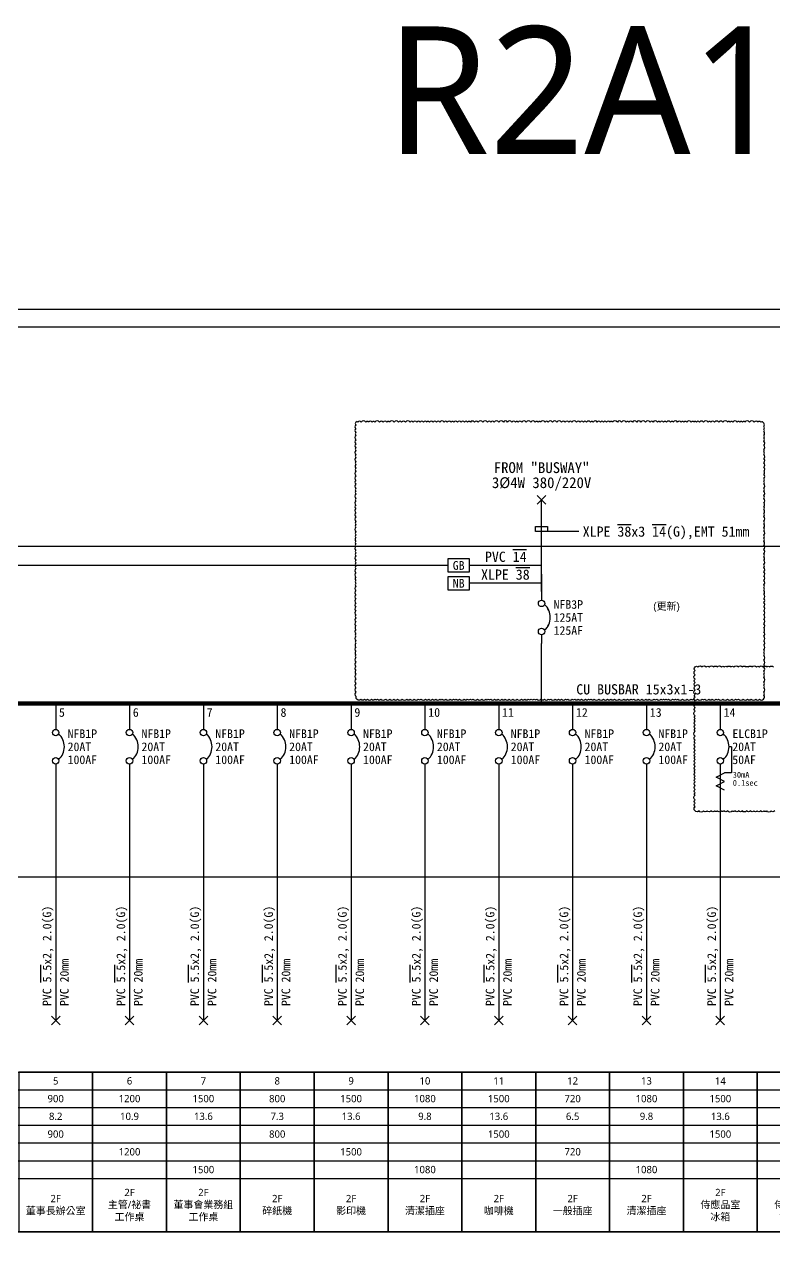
# Model space of a CAD drawing. Header units: millimetres. Extents: x 2201 to 372602, y -460 to 64535.
# Drawn here: x 147138 to 167670, y 30808 to 64535 of the extents above; entities that cross this region are included whole.
import ezdxf
from ezdxf.enums import TextEntityAlignment as Align

# ---------------------------------------------------------------- set-up
doc = ezdxf.new("R2010")
doc.units = ezdxf.units.MM
doc.set_wipeout_variables(frame=1)
doc.linetypes.add('CAD TEMPLATE [橫]$0$CENTER', pattern=[2, 1.25, -0.25, 0.25, -0.25])
doc.layers.get('Defpoints').update_dxf_attribs({"color": 9})
for name, color, linetype in [('CAD TEMPLATE [橫]$0$E-PANEL', 4, 'Continuous'), ('CAD TEMPLATE [橫]$0$TEXT', 2, 'Continuous'), ('TI-TXT', 7, 'Continuous')]:
    doc.layers.add(name, color=color, linetype=linetype)
doc.styles.add('CAD TEMPLATE [橫]$0$微軟正黑體', font='')
doc.styles.add('CAD TEMPLATE [橫]$0$標楷體', font='kaiu.ttf')
doc.styles.get("Standard").update_dxf_attribs({"font": 'arial.ttf'})
doc.styles.add('微軟正黑體', font='')
doc.styles.get('CAD TEMPLATE [橫]$0$微軟正黑體').set_extended_font_data('Microsoft JhengHei')
doc.styles.get('微軟正黑體').set_extended_font_data('Microsoft JhengHei')

# ---------------------------------------------------------------- blocks, each defined once
blk = doc.blocks.new('CAD TEMPLATE [橫]$0$圖框BLOCK')
at = {"color": 8, "linetype": 'CAD TEMPLATE [橫]$0$CENTER', "ltscale": 1000}
blk.add_line((1600, -50563), (142000, -50563), dxfattribs=at)
blk.add_lwpolyline([(142000, -1000), (1600, -1000), (1600, -113400), (142000, -113400)], close=True)
at = {"layer": 'Defpoints', "ltscale": 1000}
blk.add_lwpolyline([(0, 0), (164000, 0), (164000, -114400), (0, -114400)], close=True, dxfattribs=at)
blk = doc.blocks.new('CAD TEMPLATE [橫]$0$DOT')
blk.add_line((-1, 0), (1, 0))
for radius in [0.5, 0.25]:
    blk.add_circle((0, 0), radius)
blk = doc.blocks.new('CAD TEMPLATE [橫]$0$GND')
for p, q in [((-1.5, 0), (1.5, 0)), ((-1, -1), (1, -1)), ((-0.5, -2), (0.5, -2))]:
    blk.add_line(p, q)
blk = doc.blocks.new('CAD TEMPLATE [橫]$0$NFB')
at = {"color": 7}
for p, q in [((-6, 0), (-4, 0)), ((4, 0), (6, 0))]:
    blk.add_line(p, q, dxfattribs=at)
for centre in [(-3.25, 0), (3.25, 0)]:
    blk.add_circle(centre, 0.75, dxfattribs=at)
blk.add_arc((0, -2.0625), 4.0625, 42.832341, 137.167659, dxfattribs=at)
blk = doc.blocks.new('CAD TEMPLATE [橫]$0$XPT')
for p, q in [((-1, 1), (1, -1)), ((1, 1), (-1, -1))]:
    blk.add_line(p, q)
blk = doc.blocks.new('*U129')
at = {"color": 0, "linetype": 'Continuous'}
blk.add_line((257778, -111657), (257778, -111522), dxfattribs=at)
at = {"linetype": 'Continuous'}
for p, q in [((257778, -114660), (257778, -111657)), ((257778, -113769), (226333, -113771)), ((226333, -113771), (226333, -114216)), ((257778, -118494), (257778, -116442))]:
    blk.add_line(p, q, dxfattribs=at)
blk.add_lwpolyline([(259057, -112606), (257573, -112606), (257573, -112434), (257979, -112434), (257979, -112606)])
at = {"color": 0, "xscale": 150, "yscale": 150, "zscale": 150}
blk.add_blockref('CAD TEMPLATE [橫]$0$XPT', (257778, -111522), dxfattribs=at)
at = {"xscale": 148.5, "yscale": 148.5, "zscale": 148.5}
for name, p in [('CAD TEMPLATE [橫]$0$DOT', (227606, -113771)), ('CAD TEMPLATE [橫]$0$GND', (226333, -114216))]:
    blk.add_blockref(name, p, dxfattribs=at)
at = {"xscale": 148.5, "yscale": 148.5, "zscale": 148.5, "rotation": 270}
blk.add_blockref('CAD TEMPLATE [橫]$0$NFB', (257778, -115551), dxfattribs=at)
blk = doc.blocks.new('*U14')
blk.add_wipeout([(-3214, -388), (-2471, -388), (-2471, -834), (-3214, -834)])
for p, q in [((-2471, -388), (-3214, -388)), ((-3214, -388), (-3214, -834)), ((-2471, -834), (-2471, -388)), ((-3214, -834), (-2471, -834))]:
    blk.add_line(p, q)
at = {"linetype": 'Continuous'}
blk.add_line((0, -611), (-2471, -611), dxfattribs=at)
at = {"style": 'CAD TEMPLATE [橫]$0$標楷體'}
blk.add_text('GB', height=300, dxfattribs=at).set_placement((-2842, -611), align=Align.MIDDLE)
blk.add_wipeout([(-3214, -999), (-2471, -999), (-2471, -1444), (-3214, -1444)])
for p, q in [((-2471, -999), (-3214, -999)), ((-3214, -999), (-3214, -1444)), ((-2471, -1444), (-2471, -999)), ((-3214, -1444), (-2471, -1444))]:
    blk.add_line(p, q)
at = {"linetype": 'Continuous'}
blk.add_line((0, -1222), (-2471, -1222), dxfattribs=at)
at = {"style": 'CAD TEMPLATE [橫]$0$標楷體'}
blk.add_text('NB', height=300, dxfattribs=at).set_placement((-2842, -1222), align=Align.MIDDLE)
blk = doc.blocks.new('*U28')
at = {"color": 7, "linetype": 'Continuous'}
blk.add_line((0, 0), (0, -594), dxfattribs=at)
at = {"color": 7, "xscale": 148.5, "yscale": 148.5, "zscale": 148.5, "rotation": 270}
blk.add_blockref('CAD TEMPLATE [橫]$0$NFB', (0, -1485), dxfattribs=at)
blk.add_blockref('CAD TEMPLATE [橫]$0$NFB', (0, -1485), dxfattribs=at)
at = {"color": 7, "style": 'CAD TEMPLATE [橫]$0$標楷體'}
for s, p in [('NFB1P', (410, -1188)), ('20AT', (410, -1634)), ('100AF', (410, -2079))]:
    blk.add_text(s, height=297, dxfattribs=at).set_placement(p)
blk = doc.blocks.new('*U42')
at = {"layer": 'CAD TEMPLATE [橫]$0$TEXT', "color": 0, "style": 'CAD TEMPLATE [橫]$0$標楷體'}
for s, p in [('XLPE %%O38%%Ox3 %%O14%%O(G),EMT 51mm', (1407, 375)), ('PVC %%O14', (-29676, -488)), ('PVC %%O14', (-1942, -488)), ('XLPE %%O38', (-2076, -1099))]:
    blk.add_text(s, height=350, dxfattribs=at).set_placement(p)
blk = doc.blocks.new('*U41')
at = {"color": 7, "linetype": 'Continuous'}
blk.add_line((0, 0), (0, -594), dxfattribs=at)
at = {"color": 7, "xscale": 148.5, "yscale": 148.5, "zscale": 148.5, "rotation": 270}
blk.add_blockref('CAD TEMPLATE [橫]$0$NFB', (0, -1485), dxfattribs=at)
at = {"color": 7, "style": 'CAD TEMPLATE [橫]$0$標楷體'}
for s, p in [('NFB3P', (410, -1188)), ('125AT', (410, -1634)), ('125AF', (410, -2079))]:
    blk.add_text(s, height=297, dxfattribs=at).set_placement(p)
blk = doc.blocks.new('*U130')
at = {"style": 'CAD TEMPLATE [橫]$0$標楷體'}
blk.add_text('3Ø4W 380/220V', height=371.25, dxfattribs=at).set_placement((30172, 1027), align=Align.CENTER)
at = {"color": 6, "style": 'CAD TEMPLATE [橫]$0$標楷體'}
blk.add_text('(NEW)', height=500, dxfattribs=at).set_placement((0, 326))
blk = doc.blocks.new('*U25')
at = {"ltscale": 1000}
blk.add_lwpolyline([(210435, -120870), (210435, -129351)], dxfattribs=at)
blk = doc.blocks.new('*U18')
at = {"xscale": 148.5, "yscale": 148.5, "zscale": 148.5}
blk.add_blockref('CAD TEMPLATE [橫]$0$XPT', (210435, -126739), dxfattribs=at)
blk = doc.blocks.new('*U50')
at = {"layer": 'CAD TEMPLATE [橫]$0$TEXT', "color": 0, "style": 'CAD TEMPLATE [橫]$0$標楷體'}
for s, height, p in [('PVC %%O5.5%%Ox2, 2.0(G)', 297.03, (-149, -4417)), ('PVC 20mm', 297, (445, -4417))]:
    blk.add_text(s, height=height, rotation=90, dxfattribs=at).set_placement(p)
blk = doc.blocks.new('*U39')
at = {"ltscale": 1000}
for p, q in [((14782.5, 0), (14782.5, 5467.5)), ((17313.75, 0), (17313.75, 5467.5)), ((19845, 0), (19845, 5467.5)), ((22376.25, 0), (22376.25, 5467.5)), ((24907.5, 0), (24907.5, 5467.5)), ((27438.75, 0), (27438.75, 5467.5)), ((29970, 0), (29970, 5467.5)), ((32501.25, 0), (32501.25, 5467.5)), ((35032.5, 0), (35032.5, 5467.5)), ((37563.75, 0), (37563.75, 5467.5))]:
    blk.add_line(p, q, dxfattribs=at)
at = {"color": 7}
for p, q in [((14782.5, 5467.5), (14782.5, 0)), ((17313.75, 5467.5), (17313.75, 0)), ((19845, 5467.5), (19845, 0)), ((22376.25, 5467.5), (22376.25, 0)), ((24907.5, 5467.5), (24907.5, 0)), ((27438.75, 5467.5), (27438.75, 0)), ((29970, 5467.5), (29970, 0)), ((32501.25, 5467.5), (32501.25, 0)), ((35032.5, 5467.5), (35032.5, 0)), ((37563.75, 5467.5), (37563.75, 0)), ((12251.25, 4860), (14782.5, 4860)), ((14782.5, 4860), (17313.75, 4860)), ((17313.75, 4860), (19845, 4860)), ((19845, 4860), (22376.25, 4860)), ((22376.25, 4860), (24907.5, 4860)), ((24907.5, 4860), (27438.75, 4860)), ((27438.75, 4860), (29970, 4860)), ((29970, 4860), (32501.25, 4860)), ((32501.25, 4860), (35032.5, 4860)), ((35032.5, 4860), (37563.75, 4860)), ((37563.75, 4860), (40095, 4860)), ((12251.25, 4252.5), (14782.5, 4252.5)), ((14782.5, 4252.5), (17313.75, 4252.5)), ((17313.75, 4252.5), (19845, 4252.5)), ((19845, 4252.5), (22376.25, 4252.5)), ((22376.25, 4252.5), (24907.5, 4252.5)), ((24907.5, 4252.5), (27438.75, 4252.5)), ((27438.75, 4252.5), (29970, 4252.5)), ((29970, 4252.5), (32501.25, 4252.5)), ((32501.25, 4252.5), (35032.5, 4252.5)), ((35032.5, 4252.5), (37563.75, 4252.5)), ((37563.75, 4252.5), (40095, 4252.5)), ((12251.25, 3645), (14782.5, 3645)), ((14782.5, 3645), (17313.75, 3645)), ((17313.75, 3645), (19845, 3645)), ((19845, 3645), (22376.25, 3645)), ((22376.25, 3645), (24907.5, 3645)), ((24907.5, 3645), (27438.75, 3645)), ((27438.75, 3645), (29970, 3645)), ((29970, 3645), (32501.25, 3645)), ((32501.25, 3645), (35032.5, 3645)), ((35032.5, 3645), (37563.75, 3645)), ((37563.75, 3645), (40095, 3645)), ((12251.25, 3037.5), (14782.5, 3037.5)), ((14782.5, 3037.5), (17313.75, 3037.5)), ((17313.75, 3037.5), (19845, 3037.5)), ((19845, 3037.5), (22376.25, 3037.5)), ((22376.25, 3037.5), (24907.5, 3037.5)), ((24907.5, 3037.5), (27438.75, 3037.5)), ((27438.75, 3037.5), (29970, 3037.5)), ((29970, 3037.5), (32501.25, 3037.5)), ((32501.25, 3037.5), (35032.5, 3037.5)), ((35032.5, 3037.5), (37563.75, 3037.5)), ((37563.75, 3037.5), (40095, 3037.5)), ((12251.25, 2430), (14782.5, 2430)), ((14782.5, 2430), (17313.75, 2430)), ((17313.75, 2430), (19845, 2430)), ((19845, 2430), (22376.25, 2430)), ((22376.25, 2430), (24907.5, 2430)), ((24907.5, 2430), (27438.75, 2430)), ((27438.75, 2430), (29970, 2430)), ((29970, 2430), (32501.25, 2430)), ((32501.25, 2430), (35032.5, 2430)), ((35032.5, 2430), (37563.75, 2430)), ((37563.75, 2430), (40095, 2430)), ((12251.25, 1822.5), (14782.5, 1822.5)), ((14782.5, 1822.5), (17313.75, 1822.5)), ((17313.75, 1822.5), (19845, 1822.5)), ((19845, 1822.5), (22376.25, 1822.5)), ((22376.25, 1822.5), (24907.5, 1822.5)), ((24907.5, 1822.5), (27438.75, 1822.5)), ((27438.75, 1822.5), (29970, 1822.5)), ((29970, 1822.5), (32501.25, 1822.5)), ((32501.25, 1822.5), (35032.5, 1822.5)), ((35032.5, 1822.5), (37563.75, 1822.5)), ((37563.75, 1822.5), (40095, 1822.5))]:
    blk.add_line(p, q, dxfattribs=at)
at = {"color": 7, "ltscale": 1000}
for p, q in [((14782.5, 0), (12251.25, 0)), ((17313.75, 0), (14782.5, 0)), ((19845, 0), (17313.75, 0)), ((22376.25, 0), (19845, 0)), ((24907.5, 0), (22376.25, 0)), ((27438.75, 0), (24907.5, 0)), ((29970, 0), (27438.75, 0)), ((32501.25, 0), (29970, 0)), ((35032.5, 0), (32501.25, 0)), ((37563.75, 0), (35032.5, 0)), ((40095, 0), (37563.75, 0))]:
    blk.add_line(p, q, dxfattribs=at)
blk.add_lwpolyline([(0, 23480.46), (60345, 23480.46), (60345, 12146.19), (0, 12146.19)], close=True, dxfattribs=at)
at = {"color": 0, "const_width": 150.36}
blk.add_lwpolyline([(2449.28, 18095.39), (57895.42, 18095.39)], dxfattribs=at)
at = {"color": 7}
for points in [[(14782.5, 5467.5), (12251.25, 5467.5)], [(17313.75, 5467.5), (14782.5, 5467.5)], [(19845, 5467.5), (17313.75, 5467.5)], [(22376.25, 5467.5), (19845, 5467.5)], [(24907.5, 5467.5), (22376.25, 5467.5)], [(27438.75, 5467.5), (24907.5, 5467.5)], [(29970, 5467.5), (27438.75, 5467.5)], [(32501.25, 5467.5), (29970, 5467.5)], [(35032.5, 5467.5), (32501.25, 5467.5)], [(37563.75, 5467.5), (35032.5, 5467.5)], [(40095, 5467.5), (37563.75, 5467.5)]]:
    blk.add_lwpolyline(points, dxfattribs=at)
blk = doc.blocks.new('*T38')
at = {"linetype": 'ByBlock', "lineweight": -2, "transparency": 16777216}
for p, q in [((0, 0), (24300, 0)), ((0, 0), (0, -4374)), ((2025, 0), (2025, -4374)), ((4050, 0), (4050, -4374)), ((6075, 0), (6075, -4374)), ((8100, 0), (8100, -4374)), ((10125, 0), (10125, -4374)), ((12150, 0), (12150, -4374)), ((14175, 0), (14175, -4374)), ((16200, 0), (16200, -4374)), ((18225, 0), (18225, -4374)), ((20250, 0), (20250, -4374)), ((22275, 0), (22275, -4374)), ((24300, 0), (24300, -4374)), ((0, -486), (24300, -486)), ((0, -972), (24300, -972)), ((0, -1458), (24300, -1458)), ((0, -1944), (24300, -1944)), ((0, -2430), (24300, -2430)), ((0, -2916), (24300, -2916)), ((0, -4374), (24300, -4374))]:
    blk.add_line(p, q, dxfattribs=at)
at = {"color": 0, "linetype": 'ByBlock', "lineweight": -2, "transparency": 16777216}
for p, q in [((24300, 0), (46575, 0)), ((26325, 0), (26325, -4374)), ((28350, 0), (28350, -4374)), ((30375, 0), (30375, -4374)), ((32400, 0), (32400, -4374)), ((34425, 0), (34425, -4374)), ((36450, 0), (36450, -4374)), ((38475, 0), (38475, -4374)), ((40500, 0), (40500, -4374)), ((42525, 0), (42525, -4374)), ((44550, 0), (44550, -4374)), ((46575, 0), (46575, -4374)), ((24300, -486), (46575, -486)), ((24300, -972), (46575, -972)), ((24300, -1458), (46575, -1458)), ((24300, -1944), (46575, -1944)), ((24300, -2430), (46575, -2430)), ((24300, -2916), (46575, -2916)), ((24300, -4374), (46575, -4374))]:
    blk.add_line(p, q, dxfattribs=at)
at = {"color": 0, "transparency": 16777216, "char_height": 200, "width": 2022, "attachment_point": 5, "style": '微軟正黑體'}
for s, insert in [('{\\f微軟正黑體|b0|i0|c136;1', (1012.5, -243)), ('{\\f微軟正黑體|b0|i0|c136;2', (3037.5, -243)), ('{\\f微軟正黑體|b0|i0|c136;3', (5062.5, -243)), ('{\\f微軟正黑體|b0|i0|c136;4', (7087.5, -243)), ('{\\f微軟正黑體|b0|i0|c136;5', (9112.5, -243)), ('{\\f微軟正黑體|b0|i0|c136;6', (11137.5, -243)), ('{\\f微軟正黑體|b0|i0|c136;7', (13162.5, -243)), ('{\\f微軟正黑體|b0|i0|c136;8', (15187.5, -243)), ('{\\f微軟正黑體|b0|i0|c136;9', (17212.5, -243)), ('{\\f微軟正黑體|b0|i0|c136;10', (19237.5, -243)), ('{\\f微軟正黑體|b0|i0|c136;11', (21262.5, -243)), ('{\\f微軟正黑體|b0|i0|c136;12', (23287.5, -243)), ('{\\f微軟正黑體|b0|i0|c136;13', (25312.5, -243)), ('{\\f微軟正黑體|b0|i0|c136;14', (27337.5, -243)), ('{\\f微軟正黑體|b0|i0|c136;15', (29362.5, -243)), ('{\\f微軟正黑體|b0|i0|c136;16', (31387.5, -243)), ('{\\f微軟正黑體|b0|i0|c136;17', (33412.5, -243)), ('{\\f微軟正黑體|b0|i0|c136;18', (35437.5, -243)), ('{\\f微軟正黑體|b0|i0|c136;19', (37462.5, -243)), ('{\\f微軟正黑體|b0|i0|c136;20', (39487.5, -243)), ('{\\f微軟正黑體|b0|i0|c136;21', (41512.5, -243)), ('{\\f微軟正黑體|b0|i0|c136;22', (43537.5, -243)), ('{\\f微軟正黑體|b0|i0|c136;TOTAL', (45562.5, -243)), ('{\\f微軟正黑體|b0|i0|c136;4860', (1012.5, -729)), ('{\\f微軟正黑體|b0|i0|c136;1080', (3037.5, -729)), ('{\\f微軟正黑體|b0|i0|c136;1440', (5062.5, -729)), ('{\\f微軟正黑體|b0|i0|c136;300', (7087.5, -729)), ('{\\f微軟正黑體|b0|i0|c136;900', (9112.5, -729)), ('{\\f微軟正黑體|b0|i0|c136;1200', (11137.5, -729)), ('{\\f微軟正黑體|b0|i0|c136;1500', (13162.5, -729)), ('{\\f微軟正黑體|b0|i0|c136;800', (15187.5, -729)), ('{\\f微軟正黑體|b0|i0|c136;1500', (17212.5, -729)), ('{\\f微軟正黑體|b0|i0|c136;1080', (19237.5, -729)), ('{\\f微軟正黑體|b0|i0|c136;1500', (21262.5, -729)), ('{\\f微軟正黑體|b0|i0|c136;720', (23287.5, -729)), ('{\\f微軟正黑體|b0|i0|c136;1080', (25312.5, -729)), ('{\\f微軟正黑體|b0|i0|c136;1500', (27337.5, -729)), ('{\\f微軟正黑體|b0|i0|c136;1000', (29362.5, -729)), ('{\\f微軟正黑體|b0|i0|c136;1500', (31387.5, -729)), ('{\\f微軟正黑體|b0|i0|c136;1500', (33412.5, -729)), ('{\\f微軟正黑體|b0|i0|c136;1500', (35437.5, -729)), ('{\\f微軟正黑體|b0|i0|c136;1500', (37462.5, -729)), ('{\\f微軟正黑體|b0|i0|c136;300', (39487.5, -729)), ('{\\f微軟正黑體|b0|i0|c136;720', (41512.5, -729)), ('{\\f微軟正黑體|b0|i0|c136;300', (43537.5, -729)), ('{\\f微軟正黑體|b0|i0|c136;27780', (45562.5, -729)), ('{\\f微軟正黑體|b0|i0|c136;21.3', (1012.5, -1215)), ('{\\f微軟正黑體|b0|i0|c136;9.8', (3037.5, -1215)), ('{\\f微軟正黑體|b0|i0|c136;13.1', (5062.5, -1215)), ('{\\f微軟正黑體|b0|i0|c136;2.7', (7087.5, -1215)), ('{\\f微軟正黑體|b0|i0|c136;8.2', (9112.5, -1215)), ('{\\f微軟正黑體|b0|i0|c136;10.9', (11137.5, -1215)), ('{\\f微軟正黑體|b0|i0|c136;13.6', (13162.5, -1215)), ('{\\f微軟正黑體|b0|i0|c136;7.3', (15187.5, -1215)), ('{\\f微軟正黑體|b0|i0|c136;13.6', (17212.5, -1215)), ('{\\f微軟正黑體|b0|i0|c136;9.8', (19237.5, -1215)), ('{\\f微軟正黑體|b0|i0|c136;13.6', (21262.5, -1215)), ('{\\f微軟正黑體|b0|i0|c136;6.5', (23287.5, -1215)), ('{\\f微軟正黑體|b0|i0|c136;9.8', (25312.5, -1215)), ('{\\f微軟正黑體|b0|i0|c136;13.6', (27337.5, -1215)), ('{\\f微軟正黑體|b0|i0|c136;9.1', (29362.5, -1215)), ('{\\f微軟正黑體|b0|i0|c136;13.6', (31387.5, -1215)), ('{\\f微軟正黑體|b0|i0|c136;13.6', (33412.5, -1215)), ('{\\f微軟正黑體|b0|i0|c136;13.6', (35437.5, -1215)), ('{\\f微軟正黑體|b0|i0|c136;13.6', (37462.5, -1215)), ('{\\f微軟正黑體|b0|i0|c136;2.7', (39487.5, -1215)), ('{\\f微軟正黑體|b0|i0|c136;6.5', (41512.5, -1215)), ('{\\f微軟正黑體|b0|i0|c136;2.7', (43537.5, -1215)), ('{\\f微軟正黑體|b0|i0|c136;90.2', (45562.5, -1215)), ('{\\f微軟正黑體|b0|i0|c136;2340', (1012.5, -1701)), ('{\\f微軟正黑體|b0|i0|c136;1080', (3037.5, -1701)), ('{\\f微軟正黑體|b0|i0|c136;900', (9112.5, -1701)), ('{\\f微軟正黑體|b0|i0|c136;800', (15187.5, -1701)), ('{\\f微軟正黑體|b0|i0|c136;1500', (21262.5, -1701)), ('{\\f微軟正黑體|b0|i0|c136;1500', (27337.5, -1701)), ('{\\f微軟正黑體|b0|i0|c136;1500', (33412.5, -1701)), ('{\\f微軟正黑體|b0|i0|c136;300', (39487.5, -1701)), ('{\\f微軟正黑體|b0|i0|c136;9920', (45562.5, -1701)), ('{\\f微軟正黑體|b0|i0|c136;', (5062.5, -1701)), ('{\\f微軟正黑體|b0|i0|c136;', (7087.5, -1701)), ('{\\f微軟正黑體|b0|i0|c136;', (11137.5, -1701)), ('{\\f微軟正黑體|b0|i0|c136;', (13162.5, -1701)), ('{\\f微軟正黑體|b0|i0|c136;', (17212.5, -1701)), ('{\\f微軟正黑體|b0|i0|c136;', (19237.5, -1701)), ('{\\f微軟正黑體|b0|i0|c136;', (23287.5, -1701)), ('{\\f微軟正黑體|b0|i0|c136;', (25312.5, -1701)), ('{\\f微軟正黑體|b0|i0|c136;', (29362.5, -1701)), ('{\\f微軟正黑體|b0|i0|c136;', (31387.5, -1701)), ('{\\f微軟正黑體|b0|i0|c136;', (35437.5, -1701)), ('{\\f微軟正黑體|b0|i0|c136;', (37462.5, -1701)), ('{\\f微軟正黑體|b0|i0|c136;', (41512.5, -1701)), ('{\\f微軟正黑體|b0|i0|c136;', (43537.5, -1701)), ('{\\f微軟正黑體|b0|i0|c136;1260', (1012.5, -2187)), ('{\\f微軟正黑體|b0|i0|c136;', (3037.5, -2187)), ('{\\f微軟正黑體|b0|i0|c136;1440', (5062.5, -2187)), ('{\\f微軟正黑體|b0|i0|c136;', (7087.5, -2187)), ('{\\f微軟正黑體|b0|i0|c136;', (9112.5, -2187)), ('{\\f微軟正黑體|b0|i0|c136;1200', (11137.5, -2187)), ('{\\f微軟正黑體|b0|i0|c136;', (13162.5, -2187)), ('{\\f微軟正黑體|b0|i0|c136;', (15187.5, -2187)), ('{\\f微軟正黑體|b0|i0|c136;1500', (17212.5, -2187)), ('{\\f微軟正黑體|b0|i0|c136;', (19237.5, -2187)), ('{\\f微軟正黑體|b0|i0|c136;', (21262.5, -2187)), ('{\\f微軟正黑體|b0|i0|c136;720', (23287.5, -2187)), ('{\\f微軟正黑體|b0|i0|c136;', (25312.5, -2187)), ('{\\f微軟正黑體|b0|i0|c136;', (27337.5, -2187)), ('{\\f微軟正黑體|b0|i0|c136;1000', (29362.5, -2187)), ('{\\f微軟正黑體|b0|i0|c136;', (31387.5, -2187)), ('{\\f微軟正黑體|b0|i0|c136;', (33412.5, -2187)), ('{\\f微軟正黑體|b0|i0|c136;1500', (35437.5, -2187)), ('{\\f微軟正黑體|b0|i0|c136;', (37462.5, -2187)), ('{\\f微軟正黑體|b0|i0|c136;', (39487.5, -2187)), ('{\\f微軟正黑體|b0|i0|c136;720', (41512.5, -2187)), ('{\\f微軟正黑體|b0|i0|c136;', (43537.5, -2187)), ('{\\f微軟正黑體|b0|i0|c136;9340', (45562.5, -2187)), ('{\\f微軟正黑體|b0|i0|c136;1260', (1012.5, -2673)), ('{\\f微軟正黑體|b0|i0|c136;', (3037.5, -2673)), ('{\\f微軟正黑體|b0|i0|c136;', (5062.5, -2673)), ('{\\f微軟正黑體|b0|i0|c136;300', (7087.5, -2673)), ('{\\f微軟正黑體|b0|i0|c136;', (9112.5, -2673)), ('{\\f微軟正黑體|b0|i0|c136;', (11137.5, -2673)), ('{\\f微軟正黑體|b0|i0|c136;1500', (13162.5, -2673)), ('{\\f微軟正黑體|b0|i0|c136;', (15187.5, -2673)), ('{\\f微軟正黑體|b0|i0|c136;', (17212.5, -2673)), ('{\\f微軟正黑體|b0|i0|c136;1080', (19237.5, -2673)), ('{\\f微軟正黑體|b0|i0|c136;', (21262.5, -2673)), ('{\\f微軟正黑體|b0|i0|c136;', (23287.5, -2673)), ('{\\f微軟正黑體|b0|i0|c136;1080', (25312.5, -2673)), ('{\\f微軟正黑體|b0|i0|c136;', (27337.5, -2673)), ('{\\f微軟正黑體|b0|i0|c136;', (29362.5, -2673)), ('{\\f微軟正黑體|b0|i0|c136;1500', (31387.5, -2673)), ('{\\f微軟正黑體|b0|i0|c136;', (33412.5, -2673)), ('{\\f微軟正黑體|b0|i0|c136;', (35437.5, -2673)), ('{\\f微軟正黑體|b0|i0|c136;1500', (37462.5, -2673)), ('{\\f微軟正黑體|b0|i0|c136;', (39487.5, -2673)), ('{\\f微軟正黑體|b0|i0|c136;', (41512.5, -2673)), ('{\\f微軟正黑體|b0|i0|c136;300', (43537.5, -2673)), ('{\\f微軟正黑體|b0|i0|c136;8520', (45562.5, -2673)), ('{\\f微軟正黑體|b0|i0|c136;2F^J清潔插座', (3037.5, -3645)), ('{\\f微軟正黑體|b0|i0|c136;2F^J會客室', (5062.5, -3645)), ('{\\f微軟正黑體|b0|i0|c136;2F^J董事長辦公室^J工作桌', (7087.5, -3645)), ('{\\f微軟正黑體|b0|i0|c136;2F^J董事長辦公室', (9112.5, -3645)), ('{\\f微軟正黑體|b0|i0|c136;2F^J主管/祕書^J工作桌', (11137.5, -3645)), ('{\\f微軟正黑體|b0|i0|c136;2F^J董事會業務組^J工作桌', (13162.5, -3645)), ('{\\f微軟正黑體|b0|i0|c136;2F^J碎紙機', (15187.5, -3645)), ('{\\f微軟正黑體|b0|i0|c136;2F^J影印機', (17212.5, -3645)), ('{\\f微軟正黑體|b0|i0|c136;2F^J清潔插座', (19237.5, -3645)), ('{\\f微軟正黑體|b0|i0|c136;2F^J咖啡機', (21262.5, -3645)), ('{\\f微軟正黑體|b0|i0|c136;2F^J一般插座', (23287.5, -3645)), ('{\\f微軟正黑體|b0|i0|c136;2F^J清潔插座', (25312.5, -3645)), ('{\\f微軟正黑體|b0|i0|c136;2F^J侍應品室^J冰箱', (27337.5, -3645)), ('{\\f微軟正黑體|b0|i0|c136;2F^J侍應品室^J飲水機', (29362.5, -3645)), ('{\\f微軟正黑體|b0|i0|c136;2F^J專回設備未知', (31387.5, -3645)), ('{\\f微軟正黑體|b0|i0|c136;2F^J專回設備未知', (33412.5, -3645)), ('{\\f微軟正黑體|b0|i0|c136;2F^J專回設備未知', (35437.5, -3645)), ('{\\f微軟正黑體|b0|i0|c136;2F^J專回設備未知', (37462.5, -3645)), ('{\\f微軟正黑體|b0|i0|c136;2F^J侍應品室^J工作桌', (39487.5, -3645)), ('{\\f微軟正黑體|b0|i0|c136;2F^J總經理辦公室', (41512.5, -3645)), ('{\\f微軟正黑體|b0|i0|c136;2F^J總經理辦公室^J工作桌', (43537.5, -3645)), ('{\\f微軟正黑體|b0|i0|c136;"R2A1A"', (1012.5, -3645)), ('{\\f微軟正黑體|b0|i0|c136;', (45562.5, -3645))]:
    blk.add_mtext(s, dxfattribs=dict(at, insert=insert))
blk = doc.blocks.new('CAD TEMPLATE [橫]$0$NFB_ELB')
at = {"color": 4}
for p, q in [((-6.13, 0), (-4, 0)), ((0.25, 2.72), (6.63, 2.72)), ((0.25, 2.72), (0.25, 2.13)), ((4.51, 0), (6.63, 0)), ((6.63, 2.72), (6.63, 1.06)), ((7.7, -1.06), (6.63, 1.06)), ((8.76, 1.06), (7.7, -1.06)), ((9.82, -1.06), (8.76, 1.06)), ((10.89, 1.06), (9.82, -1.06))]:
    blk.add_line(p, q, dxfattribs=at)
for centre in [(-3.2, 0), (3.71, 0)]:
    blk.add_circle(centre, 0.798, dxfattribs=at)
blk.add_arc((0.25, -2.19), 4.32, 42.8323, 137.1677, dxfattribs=at)
blk = doc.blocks.new('*U69')
at = {"layer": 'CAD TEMPLATE [橫]$0$E-PANEL'}
blk.add_line((0, 0), (0, -594), dxfattribs=at)
at = {"layer": 'CAD TEMPLATE [橫]$0$E-PANEL', "color": 7, "xscale": 139.6500000000233, "yscale": 139.6500000000233, "zscale": 139.6500000000233, "rotation": 270}
blk.add_blockref('CAD TEMPLATE [橫]$0$NFB_ELB', (0, -1450), dxfattribs=at)
at = {"color": 7, "style": 'CAD TEMPLATE [橫]$0$標楷體'}
for s, height, p in [('ELCB1P', 297, (414, -1188)), ('20AT', 297, (410, -1634)), ('50AF', 297, (410, -2079)), ('30mA', 200, (426, -2547)), ('0.1sec', 200, (426, -2824))]:
    blk.add_text(s, height=height, dxfattribs=at).set_placement(p)

msp = doc.modelspace()

# ---------------------------------------------------------------- linework, layer by layer
at = {"color": 1}
msp.add_lwpolyline([(167708, 42989, -0.520567), (167606, 42989, -0.520567), (167486, 42989, -0.520567), (167410, 42989, -0.520567), (167321, 42989, -0.520567), (167224, 42989, -0.520567), (167135, 42989, -0.520567), (167036, 42989, -0.520567), (166934, 42989, -0.520567), (166821, 42989, -0.520567), (166715, 42989, -0.520567), (166616, 42989, -0.520567), (166542, 42989, -0.520567), (166417, 42989, -0.520567), (166315, 42989, -0.520567), (166237, 42989, -0.520567), (166134, 42989, -0.520567), (166054, 42989, -0.520567), (165957, 42989, -0.520567), (165854, 42989, -0.520567), (165750, 42989, -0.520567), (165631, 42989, -0.520567), (165523, 42989, -0.520567), (165523, 43103, -0.520567), (165523, 43200, -0.520567), (165523, 43292, -0.520567), (165523, 43416, -0.520567), (165523, 43483, -0.520567), (165523, 43574, -0.520567), (165523, 43681, -0.520567), (165523, 43786, -0.520567), (165523, 43867, -0.520567), (165523, 43936, -0.520567), (165523, 44037, -0.520567), (165523, 44109, -0.520567), (165523, 44209, -0.520567), (165523, 44308, -0.520567), (165523, 44396, -0.520567), (165523, 44465, -0.520567), (165523, 44553, -0.520567), (165523, 44644, -0.520567), (165523, 44747, -0.520567), (165523, 44848, -0.520567), (165523, 44925, -0.520567), (165523, 45038, -0.520567), (165523, 45170, -0.520567), (165523, 45249, -0.520567), (165523, 45344, -0.520567), (165523, 45445, -0.520567), (165523, 45522, -0.520567), (165523, 45590, -0.520567), (165523, 45722, -0.520567), (165523, 45818, -0.520567), (165523, 45908, -0.520567), (165523, 45998, -0.520567), (165523, 46107, -0.520567), (165523, 46180, -0.520567), (165523, 46301, -0.520567), (165523, 46407, -0.520567), (165523, 46509, -0.520567), (165523, 46599, -0.520567), (165523, 46720, -0.520567), (165523, 46834, -0.520567), (165525, 46932, -0.520567), (165600, 46932, -0.520567), (165716, 46932, -0.520567), (165825, 46932, -0.520567), (165912, 46932, -0.520567), (166033, 46932, -0.520567), (166135, 46932, -0.520567), (166245, 46932, -0.520567), (166323, 46932, -0.520567), (166403, 46932, -0.520567), (166504, 46932, -0.520567), (166586, 46932, -0.520567), (166711, 46932, -0.520567), (166823, 46932, -0.520567), (166918, 46932, -0.520567), (166986, 46932, -0.520567), (167082, 46932, -0.520567), (167205, 46932, -0.520567), (167283, 46932, -0.520567), (167390, 46932, -0.520567), (167492, 46932, -0.520567), (167568, 46932, -0.520567), (167671, 46932, -0.520567)], format="xyb", dxfattribs=at)
at = {"layer": 'Defpoints', "ltscale": 1000}
msp.add_lwpolyline([(208602, -460), (126602, -460), (126602, 56740), (208602, 56740)], close=True, dxfattribs=at)

# ---------------------------------------------------------------- block references
at = {"xscale": 0.7999999999999716, "yscale": 0.7999999999999716, "zscale": 0.7999999999999716}
for name, p in [('*U130', (137177, 51013)), ('*U129', (-44908, 140730)), ('*U28', (147990, 45935)), ('*U28', (150015, 45935)), ('*U28', (152040, 45935)), ('*U28', (154065, 45935)), ('*U28', (156090, 45935)), ('*U28', (158115, 45935)), ('*U28', (160140, 45935)), ('*U28', (162165, 45935)), ('*U28', (164190, 45935)), ('*U69', (166215, 45935)), ('*U25', (-20358, 140730)), ('*U25', (-18333, 140730)), ('*U25', (-16308, 140730)), ('*U25', (-14283, 140730)), ('*U25', (-12258, 140730)), ('*U25', (-10233, 140730)), ('*U25', (-8208, 140730)), ('*U25', (-6183, 140730)), ('*U25', (-4158, 140730)), ('*U25', (-2133, 140730)), ('*U50', (147990, 41175)), ('*U50', (150015, 41175)), ('*U50', (152040, 41175)), ('*U50', (154065, 41175)), ('*U50', (156090, 41175)), ('*U50', (158115, 41175)), ('*U50', (160140, 41175)), ('*U50', (162165, 41175)), ('*U50', (164190, 41175)), ('*U50', (166215, 41175)), ('*U18', (-20358, 138640)), ('*U18', (-18333, 138640)), ('*U18', (-16308, 138640)), ('*U18', (-14283, 138640)), ('*U18', (-12258, 138640)), ('*U18', (-10233, 138640)), ('*U18', (-8208, 138640)), ('*U18', (-6183, 138640)), ('*U18', (-4158, 138640)), ('*U18', (-2133, 138640))]:
    msp.add_blockref(name, p, dxfattribs=at)
msp.add_blockref('*T38', (138878, 35832))
at = {"layer": 'TI-TXT', "xscale": 0.4999999999999822, "yscale": 0.4999999999999822, "zscale": 0.4999999999999822}
msp.add_blockref('CAD TEMPLATE [橫]$0$圖框BLOCK', (126602, 56740), dxfattribs=at)

# ---------------------------------------------------------------- texts
at = {"color": 5, "style": 'CAD TEMPLATE [橫]$0$標楷體'}
msp.add_text('FROM "BUSWAY"', height=297, dxfattribs=at).set_placement((161315, 52246), align=Align.CENTER)
at = {"color": 1}
msp.add_text('(更新)', height=200, dxfattribs=at).set_placement((164374, 48499))
at = {"color": 1, "ltscale": 1000, "insert": (162527, 64486), "char_height": 3500, "attachment_point": 2, "style": 'CAD TEMPLATE [橫]$0$微軟正黑體'}
msp.add_mtext_dynamic_manual_height_columns('R2A1', width=80700, gutter_width=625, heights=[6032], dxfattribs=at)
at = {"layer": 'CAD TEMPLATE [橫]$0$TEXT', "color": 0, "style": 'CAD TEMPLATE [橫]$0$標楷體'}
msp.add_text('CU BUSBAR 15x3x1-3', height=280, dxfattribs=at).set_placement((162265, 46180))
for s, p in [('5', (148080, 45687)), ('6', (150105, 45687)), ('7', (152130, 45687)), ('8', (154155, 45687)), ('9', (156180, 45687)), ('10', (158205, 45687)), ('11', (160230, 45687)), ('12', (162255, 45687)), ('13', (164280, 45687)), ('14', (166305, 45687))]:
    msp.add_text(s, height=240, dxfattribs=at).set_placement(p, align=Align.MIDDLE_LEFT)

# ---------------------------------------------------------------- next in the draw order: block references
at = {"xscale": 0.7999999999999716, "yscale": 0.7999999999999716, "zscale": 0.7999999999999716}
msp.add_blockref('*U14', (161315, 50203), dxfattribs=at)

# ---------------------------------------------------------------- next in the draw order: linework, layer by layer
at = {"color": 1}
msp.add_lwpolyline([(156224, 53643, 0.520567), (156224, 53565, 0.520567), (156224, 53463, 0.520567), (156224, 53358, 0.520567), (156224, 53284, 0.520567), (156224, 53158, 0.520567), (156224, 53047, 0.520567), (156224, 52939, 0.520567), (156224, 52869, 0.520567), (156224, 52743, 0.520567), (156224, 52674, 0.520567), (156224, 52555, 0.520567), (156224, 52478, 0.520567), (156224, 52384, 0.520567), (156224, 52298, 0.520567), (156224, 52167, 0.520567), (156224, 52048, 0.520567), (156224, 51943, 0.520567), (156224, 51823, 0.520567), (156224, 51754, 0.520567), (156224, 51678, 0.520567), (156224, 51549, 0.520567), (156224, 51480, 0.520567), (156224, 51373, 0.520567), (156224, 51270, 0.520567), (156224, 51163, 0.520567), (156224, 51046, 0.520567), (156224, 50919, 0.520567), (156224, 50832, 0.520567), (156224, 50759, 0.520567), (156224, 50634, 0.520567), (156224, 50554, 0.520567), (156224, 50469, 0.520567), (156224, 50375, 0.520567), (156224, 50305, 0.520567), (156224, 50237, 0.520567), (156224, 50128, 0.520567), (156224, 50060, 0.520567), (156224, 49975, 0.520567), (156224, 49862, 0.520567), (156224, 49786, 0.520567), (156224, 49699, 0.520567), (156224, 49622, 0.520567), (156224, 49518, 0.520567), (156224, 49399, 0.520567), (156224, 49306, 0.520567), (156224, 49228, 0.520567), (156224, 49144, 0.520567), (156224, 49020, 0.520567), (156224, 48914, 0.520567), (156224, 48795, 0.520567), (156224, 48688, 0.520567), (156224, 48572, 0.520567), (156224, 48466, 0.520567), (156224, 48358, 0.520567), (156224, 48276, 0.520567), (156224, 48164, 0.520567), (156224, 48052, 0.520567), (156224, 47960, 0.520567), (156224, 47843, 0.520567), (156224, 47774, 0.520567), (156224, 47650, 0.520567), (156224, 47576, 0.520567), (156224, 47486, 0.520567), (156224, 47360, 0.520567), (156224, 47264, 0.520567), (156224, 47187, 0.520567), (156224, 47065, 0.520567), (156224, 46952, 0.520567), (156224, 46836, 0.520567), (156224, 46737, 0.520567), (156224, 46609, 0.520567), (156224, 46476, 0.520567), (156224, 46369, 0.520567), (156224, 46244, 0.520567), (156224, 46128, 0.520567), (156260, 46053, 0.520567), (156358, 46053, 0.520567), (156454, 46053, 0.520567), (156543, 46053, 0.520567), (156651, 46053, 0.520567), (156741, 46053, 0.520567), (156817, 46053, 0.520567), (156907, 46053, 0.520567), (157039, 46053, 0.520567), (157155, 46053, 0.520567), (157266, 46053, 0.520567), (157365, 46053, 0.520567), (157490, 46053, 0.520567), (157618, 46053, 0.520567), (157712, 46053, 0.520567), (157824, 46053, 0.520567), (157927, 46053, 0.520567), (158011, 46053, 0.520567), (158127, 46053, 0.520567), (158221, 46053, 0.520567), (158320, 46053, 0.520567), (158414, 46053, 0.520567), (158521, 46053, 0.520567), (158589, 46053, 0.520567), (158687, 46053, 0.520567), (158804, 46053, 0.520567), (158898, 46053, 0.520567), (158976, 46053, 0.520567), (159067, 46053, 0.520567), (159190, 46053, 0.520567), (159276, 46053, 0.520567), (159361, 46053, 0.520567), (159434, 46053, 0.520567), (159558, 46053, 0.520567), (159672, 46053, 0.520567), (159781, 46053, 0.520567), (159853, 46053, 0.520567), (159923, 46053, 0.520567), (160025, 46053, 0.520567), (160123, 46053, 0.520567), (160228, 46053, 0.520567), (160319, 46053, 0.520567), (160422, 46053, 0.520567), (160525, 46053, 0.520567), (160640, 46053, 0.520567), (160764, 46053, 0.520567), (160858, 46053, 0.520567), (160946, 46053, 0.520567), (161027, 46053, 0.520567), (161112, 46053, 0.520567), (161185, 46053, 0.520567), (161296, 46053, 0.520567), (161391, 46053, 0.520567), (161495, 46053, 0.520567), (161564, 46053, 0.520567), (161689, 46053, 0.520567), (161776, 46053, 0.520567), (161863, 46053, 0.520567), (161970, 46053, 0.520567), (162038, 46053, 0.520567), (162148, 46053, 0.520567), (162222, 46053, 0.520567), (162315, 46053, 0.520567), (162410, 46053, 0.520567), (162516, 46053, 0.520567), (162604, 46053, 0.520567), (162671, 46053, 0.520567), (162758, 46053, 0.520567), (162888, 46053, 0.520567), (163013, 46053, 0.520567), (163118, 46053, 0.520567), (163212, 46053, 0.520567), (163310, 46053, 0.520567), (163440, 46053, 0.520567), (163573, 46053, 0.520567), (163670, 46053, 0.520567), (163764, 46053, 0.520567), (163841, 46053, 0.520567), (163960, 46053, 0.520567), (164064, 46053, 0.520567), (164175, 46053, 0.520567), (164268, 46053, 0.520567), (164394, 46053, 0.520567), (164473, 46053, 0.520567), (164588, 46053, 0.520567), (164660, 46053, 0.520567), (164728, 46053, 0.520567), (164795, 46053, 0.520567), (164908, 46053, 0.520567), (164984, 46053, 0.520567), (165053, 46053, 0.520567), (165177, 46053, 0.520567), (165303, 46053, 0.520567), (165405, 46053, 0.520567), (165479, 46053, 0.520567), (165593, 46053, 0.520567), (165715, 46053, 0.520567), (165787, 46053, 0.520567), (165904, 46053, 0.520567), (165994, 46053, 0.520567), (166096, 46053, 0.520567), (166169, 46053, 0.520567), (166288, 46053, 0.520567), (166414, 46053, 0.520567), (166527, 46053, 0.520567), (166632, 46053, 0.520567), (166709, 46053, 0.520567), (166842, 46053, 0.520567), (166963, 46053, 0.520567), (167056, 46053, 0.520567), (167187, 46053, 0.520567), (167290, 46053, 0.520567), (167396, 46053, 0.520567), (167404, 46157, 0.520567), (167404, 46241, 0.520567), (167404, 46366, 0.520567), (167404, 46434, 0.520567), (167404, 46518, 0.520567), (167404, 46650, 0.520567), (167404, 46734, 0.520567), (167404, 46821, 0.520567), (167404, 46926, 0.520567), (167404, 46994, 0.520567), (167404, 47123, 0.520567), (167404, 47241, 0.520567), (167404, 47322, 0.520567), (167404, 47404, 0.520567), (167404, 47535, 0.520567), (167404, 47643, 0.520567), (167404, 47775, 0.520567), (167404, 47895, 0.520567), (167404, 47995, 0.520567), (167404, 48117, 0.520567), (167404, 48250, 0.520567), (167404, 48353, 0.520567), (167404, 48480, 0.520567), (167404, 48583, 0.520567), (167404, 48699, 0.520567), (167404, 48805, 0.520567), (167404, 48922, 0.520567), (167404, 49019, 0.520567), (167404, 49103, 0.520567), (167404, 49181, 0.520567), (167404, 49298, 0.520567), (167404, 49426, 0.520567), (167404, 49540, 0.520567), (167404, 49655, 0.520567), (167404, 49744, 0.520567), (167404, 49854, 0.520567), (167404, 49946, 0.520567), (167404, 50035, 0.520567), (167404, 50154, 0.520567), (167404, 50281, 0.520567), (167404, 50378, 0.520567), (167404, 50467, 0.520567), (167404, 50544, 0.520567), (167404, 50656, 0.520567), (167404, 50747, 0.520567), (167404, 50846, 0.520567), (167404, 50930, 0.520567), (167404, 51059, 0.520567), (167404, 51147, 0.520567), (167404, 51239, 0.520567), (167404, 51327, 0.520567), (167404, 51425, 0.520567), (167404, 51549, 0.520567), (167404, 51630, 0.520567), (167404, 51747, 0.520567), (167404, 51837, 0.520567), (167404, 51942, 0.520567), (167404, 52028, 0.520567), (167404, 52099, 0.520567), (167404, 52202, 0.520567), (167404, 52298, 0.520567), (167404, 52403, 0.520567), (167404, 52531, 0.520567), (167404, 52643, 0.520567), (167404, 52747, 0.520567), (167404, 52830, 0.520567), (167404, 52897, 0.520567), (167404, 53003, 0.520567), (167404, 53121, 0.520567), (167404, 53209, 0.520567), (167404, 53278, 0.520567), (167404, 53377, 0.520567), (167404, 53451, 0.520567), (167404, 53528, 0.520567), (167404, 53614, 0.520567), (167327, 53643, 0.520567), (167248, 53643, 0.520567), (167147, 53643, 0.520567), (167016, 53643, 0.520567), (166890, 53643, 0.520567), (166822, 53643, 0.520567), (166748, 53643, 0.520567), (166675, 53643, 0.520567), (166556, 53643, 0.520567), (166485, 53643, 0.520567), (166418, 53643, 0.520567), (166285, 53643, 0.520567), (166173, 53643, 0.520567), (166059, 53643, 0.520567), (165954, 53643, 0.520567), (165882, 53643, 0.520567), (165754, 53643, 0.520567), (165644, 53643, 0.520567), (165559, 53643, 0.520567), (165491, 53643, 0.520567), (165418, 53643, 0.520567), (165292, 53643, 0.520567), (165215, 53643, 0.520567), (165142, 53643, 0.520567), (165045, 53643, 0.520567), (164925, 53643, 0.520567), (164850, 53643, 0.520567), (164738, 53643, 0.520567), (164659, 53643, 0.520567), (164564, 53643, 0.520567), (164493, 53643, 0.520567), (164369, 53643, 0.520567), (164287, 53643, 0.520567), (164160, 53643, 0.520567), (164038, 53643, 0.520567), (163922, 53643, 0.520567), (163803, 53643, 0.520567), (163707, 53643, 0.520567), (163635, 53643, 0.520567), (163506, 53643, 0.520567), (163391, 53643, 0.520567), (163262, 53643, 0.520567), (163192, 53643, 0.520567), (163093, 53643, 0.520567), (163011, 53643, 0.520567), (162925, 53643, 0.520567), (162841, 53643, 0.520567), (162726, 53643, 0.520567), (162656, 53643, 0.520567), (162545, 53643, 0.520567), (162463, 53643, 0.520567), (162369, 53643, 0.520567), (162269, 53643, 0.520567), (162146, 53643, 0.520567), (162065, 53643, 0.520567), (161959, 53643, 0.520567), (161856, 53643, 0.520567), (161733, 53643, 0.520567), (161610, 53643, 0.520567), (161493, 53643, 0.520567), (161412, 53643, 0.520567), (161287, 53643, 0.520567), (161219, 53643, 0.520567), (161141, 53643, 0.520567), (161017, 53643, 0.520567), (160895, 53643, 0.520567), (160771, 53643, 0.520567), (160669, 53643, 0.520567), (160599, 53643, 0.520567), (160497, 53643, 0.520567), (160382, 53643, 0.520567), (160267, 53643, 0.520567), (160141, 53643, 0.520567), (160013, 53643, 0.520567), (159921, 53643, 0.520567), (159829, 53643, 0.520567), (159707, 53643, 0.520567), (159574, 53643, 0.520567), (159472, 53643, 0.520567), (159361, 53643, 0.520567), (159285, 53643, 0.520567), (159203, 53643, 0.520567), (159111, 53643, 0.520567), (159004, 53643, 0.520567), (158907, 53643, 0.520567), (158833, 53643, 0.520567), (158727, 53643, 0.520567), (158642, 53643, 0.520567), (158522, 53643, 0.520567), (158434, 53643, 0.520567), (158338, 53643, 0.520567), (158237, 53643, 0.520567), (158165, 53643, 0.520567), (158075, 53643, 0.520567), (157980, 53643, 0.520567), (157893, 53643, 0.520567), (157792, 53643, 0.520567), (157711, 53643, 0.520567), (157580, 53643, 0.520567), (157475, 53643, 0.520567), (157391, 53643, 0.520567), (157273, 53643, 0.520567), (157147, 53643, 0.520567), (157073, 53643, 0.520567), (156968, 53643, 0.520567), (156872, 53643, 0.520567), (156743, 53643, 0.520567), (156672, 53643, 0.520567), (156571, 53643, 0.520567), (156499, 53643, 0.520567), (156369, 53643, 0.520567), (156275, 53643, 0.520567)], format="xyb", close=True, dxfattribs=at)

# ---------------------------------------------------------------- next in the draw order: block references
at = {"xscale": 0.7999999999999716, "yscale": 0.7999999999999716, "zscale": 0.7999999999999716}
for name, p in [('*U39', (137177, 31458)), ('*U42', (161315, 50203)), ('*U41', (161315, 49477))]:
    msp.add_blockref(name, p, dxfattribs=at)

doc.saveas('drawing.dxf')
